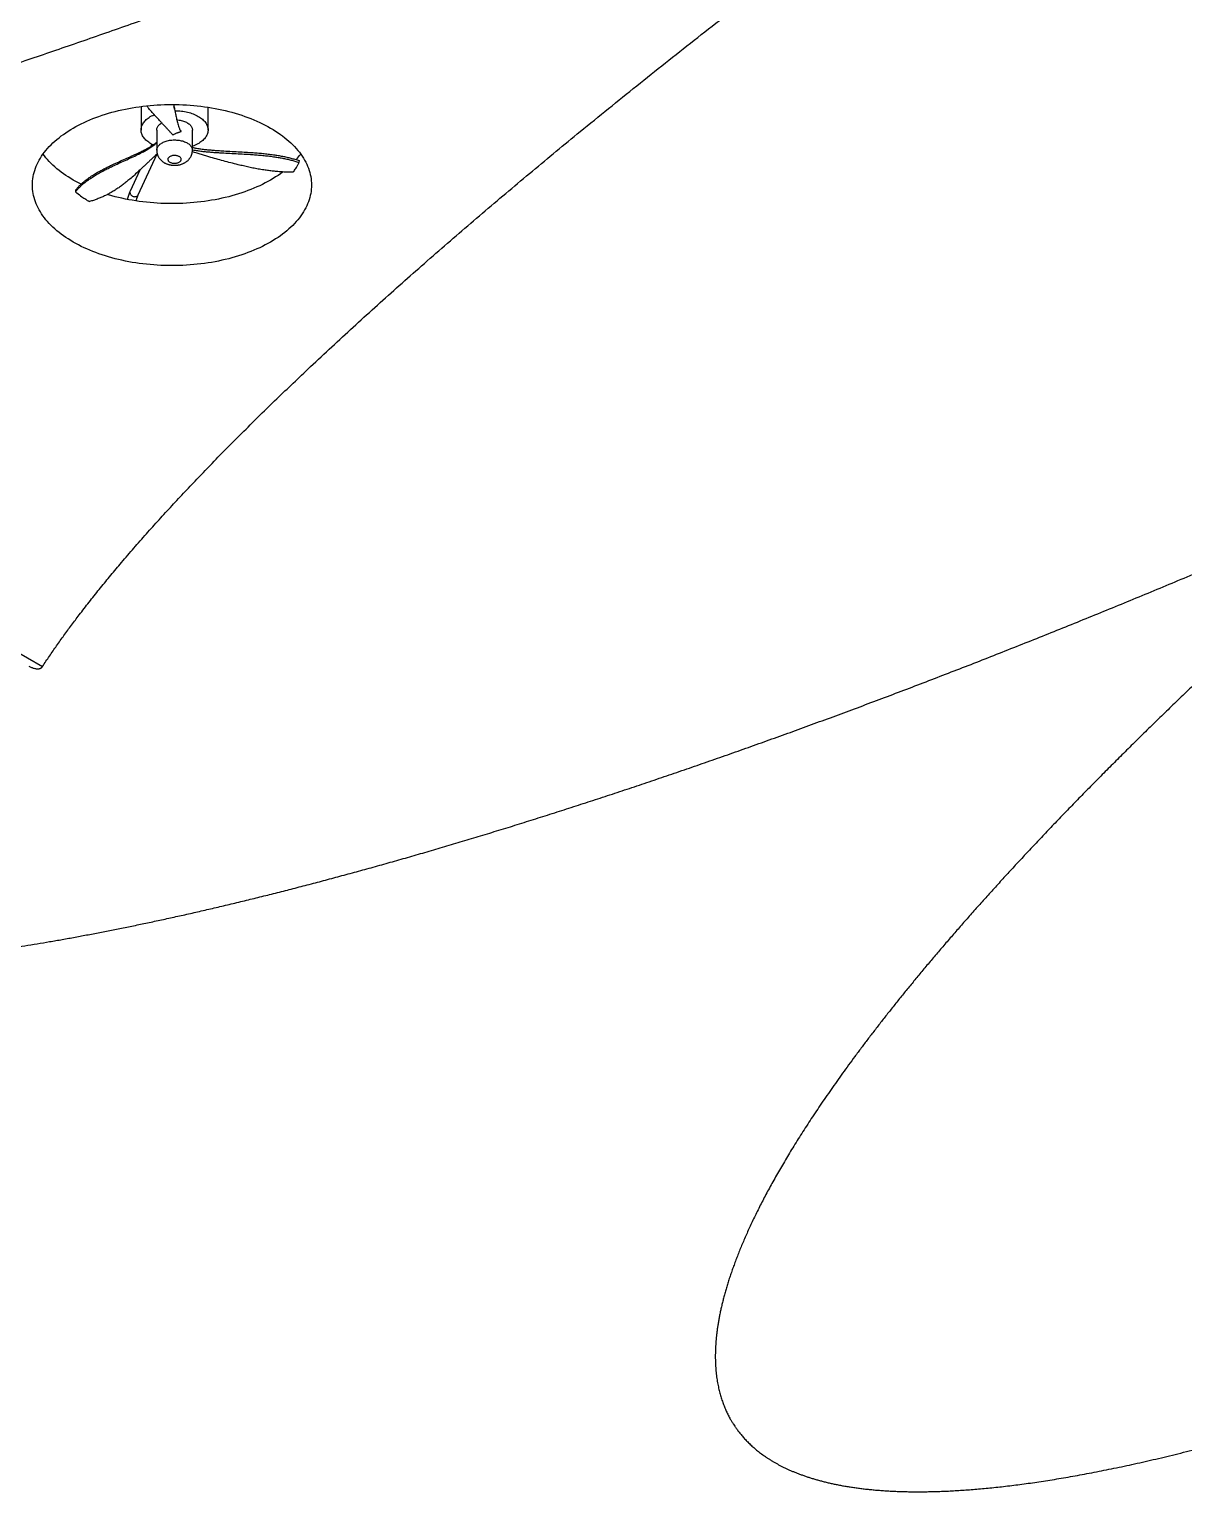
# Model space of a CAD drawing. Header units: millimetres. Extents: x 0 to 594, y 0 to 420.
# Drawn here: x 371.23 to 397.08, y 86.99 to 119.73 of the extents above; entities that cross this region are included whole.
import ezdxf

# ---------------------------------------------------------------- set-up
doc = ezdxf.new("R2010")
doc.units = ezdxf.units.MM

msp = doc.modelspace()

# ---------------------------------------------------------------- linework, layer by layer
at = {"color": 7, "linetype": 'Continuous', "lineweight": 25}
for p, q in [((373.735, 118.002), (373.735, 117.475)), ((375.235, 117.475), (375.235, 117.985)), ((374.085, 117.475), (374.085, 117.022)), ((374.606, 117.482), (374.63, 117.442)), ((374.885, 117.022), (374.885, 117.475)), ((373.671, 116.024), (374.097, 116.941)), ((373.977, 117.157), (373.955, 117.111)), ((373.708, 116.577), (373.49, 116.108)), ((377.272, 116.793), (377.271, 116.75)), ((372.27, 116.131), (372.267, 116.092)), ((355.757, 114.57), (371.528, 105.466))]:
    msp.add_line(p, q, dxfattribs=at)
at = {"color": 7, "linetype": 'Continuous', "lineweight": 25, "flags": 128}
for points in [[(376.636, 117.519), (376.693, 117.485), (376.748, 117.45), (376.802, 117.415), (376.855, 117.378), (376.905, 117.341), (376.954, 117.303), (377.001, 117.265), (377.047, 117.225), (377.09, 117.186), (377.132, 117.145), (377.172, 117.104), (377.21, 117.062), (377.247, 117.02), (377.281, 116.977), (377.313, 116.933), (377.343, 116.889), (377.372, 116.845), (377.398, 116.8), (377.422, 116.755), (377.444, 116.71), (377.465, 116.664), (377.483, 116.618), (377.499, 116.572), (377.512, 116.525), (377.524, 116.478), (377.534, 116.431), (377.541, 116.384), (377.547, 116.337), (377.55, 116.29), (377.551, 116.243), (377.55, 116.196), (377.547, 116.149), (377.541, 116.101), (377.534, 116.054), (377.524, 116.007), (377.512, 115.961), (377.499, 115.914), (377.483, 115.868), (377.465, 115.822), (377.444, 115.776), (377.422, 115.731), (377.398, 115.685), (377.372, 115.641), (377.343, 115.596), (377.313, 115.553), (377.281, 115.509), (377.247, 115.466), (377.21, 115.424), (377.172, 115.382), (377.132, 115.341), (377.09, 115.3), (377.047, 115.26), (377.001, 115.221), (376.954, 115.183), (376.905, 115.145), (376.855, 115.108), (376.802, 115.071), (376.748, 115.036), (376.693, 115.001), (376.636, 114.967), (376.577, 114.934), (376.517, 114.902), (376.455, 114.871), (376.393, 114.841), (376.328, 114.812), (376.263, 114.783), (376.196, 114.756), (376.128, 114.73), (376.059, 114.705), (375.988, 114.681), (375.917, 114.658), (375.845, 114.636), (375.771, 114.615), (375.697, 114.595), (375.622, 114.576), (375.546, 114.559), (375.469, 114.542), (375.392, 114.527), (375.313, 114.513), (375.235, 114.5), (375.155, 114.489), (375.076, 114.478), (374.995, 114.469), (374.915, 114.461), (374.834, 114.454), (374.753, 114.449), (374.671, 114.444), (374.589, 114.441), (374.508, 114.44), (374.426, 114.439), (374.344, 114.44), (374.262, 114.441), (374.181, 114.444), (374.099, 114.449), (374.018, 114.454), (373.937, 114.461), (373.856, 114.469), (373.776, 114.478), (373.696, 114.489), (373.617, 114.5), (373.538, 114.513), (373.46, 114.527), (373.383, 114.542), (373.306, 114.559), (373.23, 114.576), (373.155, 114.595), (373.081, 114.615), (373.007, 114.636), (372.935, 114.658), (372.863, 114.681), (372.793, 114.705), (372.724, 114.73), (372.656, 114.756), (372.589, 114.783), (372.524, 114.812), (372.459, 114.841), (372.396, 114.871), (372.335, 114.902), (372.275, 114.934), (372.216, 114.967), (372.159, 115.001), (372.104, 115.036), (372.05, 115.071), (371.997, 115.108), (371.947, 115.145), (371.898, 115.183), (371.851, 115.221), (371.805, 115.26), (371.761, 115.3), (371.72, 115.341), (371.68, 115.382), (371.642, 115.424), (371.605, 115.466), (371.571, 115.509), (371.539, 115.553), (371.508, 115.596), (371.48, 115.641), (371.454, 115.685), (371.43, 115.731), (371.407, 115.776), (371.387, 115.822), (371.369, 115.868), (371.353, 115.914), (371.339, 115.961), (371.328, 116.007), (371.318, 116.054), (371.311, 116.101), (371.305, 116.149), (371.302, 116.196), (371.301, 116.243), (371.302, 116.29), (371.305, 116.337), (371.311, 116.384), (371.318, 116.431), (371.328, 116.478), (371.339, 116.525), (371.353, 116.572), (371.369, 116.618), (371.387, 116.664), (371.407, 116.71), (371.43, 116.755), (371.454, 116.8), (371.48, 116.845), (371.508, 116.889), (371.539, 116.933), (371.571, 116.977), (371.605, 117.02), (371.642, 117.062), (371.68, 117.104), (371.72, 117.145), (371.761, 117.186), (371.805, 117.225), (371.851, 117.265), (371.898, 117.303), (371.947, 117.341), (371.997, 117.378), (372.05, 117.415), (372.104, 117.45), (372.159, 117.485), (372.216, 117.519), (372.275, 117.552), (372.335, 117.584), (372.396, 117.615), (372.459, 117.645), (372.524, 117.674), (372.589, 117.702), (372.656, 117.73), (372.724, 117.756), (372.793, 117.781), (372.863, 117.805), (372.935, 117.828), (373.007, 117.85), (373.081, 117.871), (373.155, 117.891), (373.23, 117.91), (373.306, 117.927), (373.383, 117.943), (373.46, 117.959), (373.538, 117.973), (373.617, 117.985), (373.696, 117.997), (373.776, 118.008), (373.856, 118.017), (373.937, 118.025), (374.018, 118.032), (374.099, 118.037), (374.181, 118.041), (374.262, 118.044), (374.344, 118.046), (374.426, 118.047), (374.508, 118.046), (374.589, 118.044), (374.671, 118.041), (374.753, 118.037), (374.834, 118.032), (374.915, 118.025), (374.995, 118.017), (375.076, 118.008), (375.155, 117.997), (375.235, 117.985), (375.313, 117.973), (375.392, 117.959), (375.469, 117.943), (375.546, 117.927), (375.622, 117.91), (375.697, 117.891), (375.771, 117.871), (375.845, 117.85), (375.917, 117.828), (375.988, 117.805), (376.059, 117.781), (376.128, 117.756), (376.196, 117.73), (376.263, 117.702), (376.328, 117.674), (376.393, 117.645), (376.455, 117.615), (376.517, 117.584), (376.577, 117.552), (376.636, 117.519)], [(374.492, 117.908), (374.494, 117.908), (374.531, 117.907), (374.567, 117.905), (374.603, 117.903), (374.638, 117.899), (374.674, 117.894), (374.708, 117.888), (374.743, 117.882), (374.777, 117.874), (374.81, 117.865), (374.842, 117.856), (374.873, 117.846), (374.904, 117.834), (374.933, 117.822), (374.962, 117.809), (374.989, 117.796), (375.016, 117.781)], [(374.004, 117.143), (373.981, 117.154), (373.955, 117.169), (373.93, 117.184), (373.906, 117.2), (373.884, 117.216), (373.863, 117.233), (373.843, 117.251), (373.825, 117.269), (373.809, 117.288), (373.794, 117.307), (373.781, 117.326), (373.769, 117.346), (373.759, 117.366), (373.751, 117.387), (373.745, 117.407), (373.74, 117.428), (373.737, 117.449), (373.735, 117.47), (373.736, 117.491), (373.738, 117.512), (373.742, 117.532), (373.748, 117.553), (373.755, 117.574), (373.764, 117.594), (373.775, 117.614), (373.787, 117.633), (373.801, 117.653), (373.817, 117.672), (373.834, 117.69), (373.853, 117.708), (373.873, 117.725), (373.895, 117.742), (373.918, 117.758), (373.942, 117.774), (373.968, 117.789), (373.995, 117.803), (374.023, 117.816), (374.029, 117.819)], [(374.085, 117.475), (374.085, 117.479), (374.087, 117.494), (374.09, 117.51), (374.095, 117.525), (374.101, 117.54), (374.11, 117.554), (374.12, 117.569), (374.131, 117.583), (374.145, 117.596), (374.159, 117.609), (374.176, 117.621), (374.193, 117.633), (374.198, 117.636)], [(374.536, 117.704), (374.558, 117.702), (374.585, 117.699), (374.61, 117.694), (374.635, 117.689), (374.66, 117.683), (374.683, 117.676), (374.706, 117.668), (374.728, 117.659), (374.749, 117.649), (374.768, 117.638)], [(374.768, 117.638), (374.786, 117.627), (374.803, 117.615), (374.819, 117.603), (374.833, 117.589), (374.845, 117.576), (374.856, 117.562), (374.865, 117.547), (374.873, 117.532), (374.879, 117.517), (374.883, 117.502), (374.885, 117.487), (374.885, 117.475)], [(375.016, 117.781), (375.041, 117.766), (375.064, 117.75), (375.087, 117.734), (375.108, 117.717), (375.127, 117.699), (375.145, 117.681), (375.162, 117.662), (375.176, 117.643), (375.19, 117.624), (375.201, 117.604), (375.211, 117.584), (375.22, 117.563), (375.226, 117.543), (375.231, 117.522), (375.234, 117.501), (375.235, 117.48), (375.235, 117.459), (375.233, 117.438), (375.229, 117.418), (375.223, 117.397), (375.216, 117.377), (375.207, 117.356), (375.196, 117.336), (375.183, 117.317), (375.169, 117.297), (375.154, 117.279), (375.136, 117.26), (375.118, 117.242), (375.097, 117.225), (375.076, 117.208), (375.053, 117.192), (375.028, 117.176), (375.003, 117.162), (374.976, 117.148), (374.948, 117.134), (374.919, 117.122), (374.889, 117.11), (374.885, 117.109)], [(374.085, 117.022), (374.085, 117.026), (374.087, 117.041), (374.09, 117.056), (374.095, 117.072), (374.101, 117.087), (374.11, 117.101), (374.12, 117.116), (374.131, 117.129), (374.145, 117.143), (374.159, 117.156), (374.176, 117.168), (374.193, 117.18), (374.212, 117.191), (374.232, 117.201), (374.253, 117.21), (374.276, 117.219), (374.299, 117.226), (374.323, 117.233), (374.348, 117.239), (374.373, 117.244), (374.399, 117.247), (374.425, 117.25), (374.452, 117.252), (374.479, 117.253), (374.505, 117.253), (374.532, 117.251), (374.558, 117.249), (374.585, 117.246), (374.61, 117.241), (374.635, 117.236), (374.66, 117.23), (374.683, 117.223), (374.706, 117.214), (374.728, 117.205), (374.749, 117.196), (374.768, 117.185), (374.786, 117.174), (374.803, 117.162), (374.819, 117.149), (374.833, 117.136), (374.845, 117.123), (374.856, 117.108), (374.865, 117.094), (374.873, 117.079), (374.879, 117.064), (374.883, 117.049), (374.885, 117.033), (374.885, 117.022)], [(372.391, 116.262), (372.335, 116.29), (372.275, 116.322), (372.216, 116.355), (372.159, 116.389), (372.104, 116.424), (372.05, 116.459), (371.997, 116.496), (371.947, 116.533), (371.898, 116.571), (371.851, 116.609), (371.805, 116.649), (371.761, 116.688), (371.72, 116.729), (371.68, 116.77), (371.642, 116.812), (371.605, 116.854), (371.571, 116.897), (371.541, 116.937)], [(374.379, 116.757), (374.391, 116.75), (374.405, 116.745), (374.419, 116.74), (374.434, 116.736), (374.449, 116.734), (374.465, 116.732), (374.481, 116.731), (374.497, 116.731), (374.514, 116.733), (374.529, 116.735), (374.545, 116.738), (374.559, 116.742), (374.573, 116.747), (374.585, 116.753), (374.597, 116.76), (374.607, 116.767), (374.616, 116.775), (374.623, 116.784), (374.629, 116.792), (374.633, 116.801), (374.635, 116.811), (374.635, 116.82), (374.634, 116.829), (374.631, 116.839), (374.626, 116.848), (374.62, 116.856), (374.612, 116.864), (374.602, 116.872), (374.591, 116.879), (374.579, 116.885), (374.566, 116.891), (374.552, 116.895), (374.537, 116.899), (374.522, 116.902), (374.506, 116.904), (374.489, 116.904), (374.473, 116.904), (374.457, 116.903), (374.441, 116.901), (374.426, 116.897), (374.411, 116.893), (374.398, 116.888), (374.385, 116.882), (374.374, 116.876), (374.363, 116.868), (374.355, 116.86), (374.348, 116.852), (374.342, 116.843), (374.338, 116.834), (374.336, 116.825), (374.335, 116.815), (374.337, 116.806), (374.34, 116.797), (374.345, 116.788), (374.351, 116.779), (374.359, 116.771), (374.368, 116.763), (374.379, 116.757)], [(376.909, 116.536), (376.905, 116.533), (376.855, 116.496), (376.802, 116.459), (376.748, 116.424), (376.693, 116.389), (376.636, 116.355), (376.577, 116.322), (376.517, 116.29), (376.455, 116.259), (376.393, 116.229), (376.328, 116.2), (376.263, 116.172), (376.196, 116.144), (376.128, 116.118), (376.059, 116.093), (375.988, 116.069), (375.917, 116.046), (375.845, 116.024), (375.771, 116.003), (375.697, 115.983), (375.622, 115.964), (375.546, 115.947), (375.469, 115.93), (375.392, 115.915), (375.313, 115.901), (375.235, 115.888), (375.155, 115.877), (375.076, 115.866), (374.995, 115.857), (374.915, 115.849), (374.834, 115.842), (374.753, 115.837), (374.671, 115.833), (374.589, 115.829), (374.508, 115.828), (374.426, 115.827), (374.344, 115.828), (374.262, 115.829), (374.181, 115.833), (374.099, 115.837), (374.018, 115.842), (373.937, 115.849), (373.856, 115.857), (373.776, 115.866), (373.696, 115.877), (373.617, 115.888), (373.538, 115.901), (373.46, 115.915), (373.383, 115.93), (373.306, 115.947), (373.23, 115.964), (373.155, 115.983), (373.081, 116.003), (373.007, 116.024), (372.981, 116.031)], [(373.484, 116.081), (373.485, 116.07), (373.488, 116.059), (373.492, 116.048), (373.498, 116.038), (373.505, 116.027), (373.514, 116.018), (373.523, 116.009), (373.534, 116.002), (373.546, 115.995), (373.558, 115.99), (373.571, 115.987), (373.584, 115.984), (373.597, 115.983), (373.609, 115.984), (373.621, 115.986), (373.633, 115.989), (373.643, 115.994), (373.652, 116), (373.66, 116.008), (373.667, 116.016), (373.671, 116.024)]]:
    msp.add_lwpolyline(points, dxfattribs=at)
at = {"color": 7, "linetype": 'Continuous', "lineweight": 25}
for centre, radius, start, end in [((375.984, 117.897), 1.637, 318.5089, 324.1113), ((373.548, 116.082), 0.0641, 155.2488, 180.2912)]:
    msp.add_arc(centre, radius, start, end, dxfattribs=at)
for points, knots in [([(357.108, 114.883), (357.202, 114.906), (357.44, 114.964), (357.822, 115.059), (358.255, 115.168), (358.693, 115.28), (359.137, 115.395), (359.584, 115.512), (360.037, 115.633), (360.494, 115.756), (360.956, 115.883), (361.423, 116.012), (361.895, 116.144), (362.371, 116.279), (362.851, 116.417), (363.336, 116.558), (363.826, 116.702), (364.32, 116.848), (364.819, 116.998), (365.322, 117.151), (365.83, 117.307), (366.342, 117.465), (366.858, 117.627), (367.379, 117.792), (367.904, 117.959), (368.433, 118.13), (368.966, 118.304), (369.503, 118.48), (370.045, 118.66), (370.59, 118.842), (371.139, 119.028), (371.692, 119.216), (372.249, 119.408), (372.81, 119.602), (373.375, 119.8), (373.943, 120), (374.515, 120.203), (375.09, 120.409), (375.669, 120.618), (376.251, 120.83), (376.836, 121.045), (377.425, 121.263), (378.017, 121.484), (378.612, 121.707), (379.21, 121.933), (379.811, 122.162), (380.414, 122.394), (381.021, 122.628), (381.63, 122.866), (382.242, 123.106), (382.856, 123.348), (383.473, 123.594), (384.092, 123.841), (384.714, 124.092), (385.338, 124.345), (385.963, 124.601), (386.591, 124.859), (387.221, 125.12), (387.852, 125.383), (388.485, 125.648), (389.12, 125.916), (389.756, 126.186), (390.394, 126.459), (391.033, 126.734), (391.673, 127.011), (392.315, 127.29), (392.957, 127.572), (393.6, 127.855), (394.245, 128.141), (394.89, 128.429), (395.535, 128.719), (396.111, 128.979), (396.471, 129.142), (396.616, 129.208)], [0, 0, 0, 0, 0.006896, 0.017344, 0.027922, 0.038627, 0.049461, 0.060424, 0.071514, 0.082732, 0.094078, 0.105551, 0.117151, 0.128877, 0.14073, 0.152708, 0.164811, 0.177039, 0.18939, 0.201865, 0.214462, 0.227181, 0.240021, 0.252981, 0.266061, 0.279258, 0.292573, 0.306004, 0.31955, 0.33321, 0.346983, 0.360868, 0.374863, 0.388967, 0.403179, 0.417497, 0.43192, 0.446447, 0.461075, 0.475804, 0.490632, 0.505556, 0.520576, 0.53569, 0.550895, 0.56619, 0.581574, 0.597043, 0.612597, 0.628234, 0.64395, 0.659745, 0.675615, 0.69156, 0.707577, 0.723663, 0.739817, 0.756036, 0.772317, 0.788659, 0.80506, 0.821516, 0.838025, 0.854586, 0.871195, 0.88785, 0.904548, 0.921288, 0.938066, 0.95488, 0.971727, 0.988605, 1, 1, 1, 1]), ([(371.528, 105.466), (371.579, 105.544), (371.683, 105.699), (371.843, 105.931), (372.008, 106.162), (372.177, 106.392), (372.365, 106.641), (372.571, 106.907), (372.798, 107.192), (373.029, 107.475), (373.276, 107.77), (373.539, 108.077), (373.818, 108.395), (374.102, 108.713), (374.391, 109.028), (374.684, 109.343), (374.98, 109.656), (375.297, 109.986), (375.635, 110.331), (375.994, 110.692), (376.358, 111.052), (376.725, 111.41), (377.096, 111.767), (377.503, 112.152), (377.945, 112.566), (378.423, 113.008), (378.907, 113.447), (379.395, 113.885), (379.893, 114.327), (380.402, 114.772), (380.92, 115.221), (381.443, 115.668), (381.969, 116.113), (382.499, 116.558), (383.033, 117), (383.6, 117.466), (384.201, 117.955), (384.836, 118.467), (385.475, 118.976), (386.118, 119.484), (386.765, 119.991), (387.459, 120.529), (388.2, 121.1), (388.991, 121.701), (389.786, 122.301), (390.586, 122.898), (391.392, 123.495), (392.205, 124.092), (393.025, 124.688), (393.635, 125.13), (393.974, 125.372), (394.037, 125.417)], [0, 0, 0, 0, 0.010461, 0.020923, 0.031385, 0.041848, 0.052309, 0.065416, 0.078523, 0.09163, 0.104737, 0.119682, 0.134628, 0.149575, 0.164522, 0.179469, 0.194416, 0.209362, 0.226793, 0.244226, 0.261658, 0.279091, 0.296524, 0.313955, 0.335758, 0.35756, 0.379363, 0.401166, 0.422968, 0.44555, 0.468131, 0.490714, 0.513296, 0.535879, 0.558461, 0.581043, 0.607386, 0.633729, 0.660073, 0.686417, 0.712761, 0.739104, 0.770714, 0.802326, 0.833937, 0.865548, 0.897159, 0.929026, 0.960893, 0.99276, 1, 1, 1, 1]), ([(359.125, 101.13), (359.135, 101.112), (359.15, 101.086), (359.172, 101.048), (359.192, 101.015), (359.216, 100.976), (359.243, 100.935), (359.271, 100.893), (359.301, 100.849), (359.332, 100.805), (359.366, 100.76), (359.4, 100.715), (359.436, 100.67), (359.473, 100.624), (359.512, 100.579), (359.552, 100.534), (359.594, 100.489), (359.637, 100.443), (359.681, 100.399), (359.726, 100.354), (359.773, 100.309), (359.822, 100.265), (359.872, 100.221), (359.923, 100.178), (359.976, 100.135), (360.03, 100.092), (360.086, 100.049), (360.143, 100.007), (360.202, 99.965), (360.262, 99.923), (360.325, 99.882), (360.388, 99.842), (360.454, 99.801), (360.521, 99.761), (360.59, 99.722), (360.661, 99.683), (360.733, 99.645), (360.808, 99.607), (360.884, 99.569), (360.962, 99.532), (361.042, 99.496), (361.125, 99.46), (361.209, 99.425), (361.295, 99.39), (361.383, 99.356), (361.474, 99.323), (361.566, 99.29), (361.661, 99.258), (361.758, 99.227), (361.858, 99.196), (361.959, 99.166), (362.063, 99.137), (362.17, 99.109), (362.279, 99.081), (362.39, 99.054), (362.504, 99.028), (362.62, 99.003), (362.739, 98.979), (362.861, 98.956), (362.985, 98.933), (363.112, 98.912), (363.242, 98.892), (363.375, 98.872), (363.51, 98.854), (363.648, 98.837), (363.789, 98.82), (363.934, 98.805), (364.081, 98.791), (364.231, 98.779), (364.384, 98.767), (364.54, 98.757), (364.7, 98.748), (364.863, 98.74), (365.029, 98.734), (365.198, 98.729), (365.37, 98.725), (365.546, 98.723), (365.725, 98.722), (365.908, 98.722), (366.094, 98.725), (366.284, 98.728), (366.477, 98.734), (366.673, 98.74), (366.874, 98.749), (367.078, 98.759), (367.285, 98.771), (367.496, 98.784), (367.712, 98.799), (367.93, 98.816), (368.153, 98.835), (368.38, 98.856), (368.61, 98.879), (368.844, 98.903), (369.082, 98.929), (369.325, 98.958), (369.571, 98.988), (369.821, 99.021), (370.076, 99.055), (370.334, 99.092), (370.596, 99.13), (370.863, 99.171), (371.134, 99.214), (371.409, 99.259), (371.688, 99.307), (371.972, 99.356), (372.26, 99.408), (372.552, 99.463), (372.848, 99.52), (373.149, 99.579), (373.454, 99.64), (373.763, 99.704), (374.077, 99.771), (374.395, 99.84), (374.718, 99.911), (375.045, 99.985), (375.376, 100.062), (375.712, 100.141), (376.053, 100.223), (376.398, 100.308), (376.747, 100.395), (377.101, 100.485), (377.459, 100.578), (377.822, 100.673), (378.189, 100.772), (378.561, 100.873), (378.937, 100.976), (379.318, 101.083), (379.703, 101.193), (380.093, 101.305), (380.487, 101.421), (380.886, 101.539), (381.289, 101.661), (381.697, 101.785), (382.109, 101.912), (382.525, 102.042), (382.946, 102.176), (383.371, 102.312), (383.801, 102.451), (384.235, 102.594), (384.674, 102.739), (385.117, 102.888), (385.564, 103.039), (386.015, 103.194), (386.471, 103.352), (386.93, 103.513), (387.394, 103.677), (387.863, 103.844), (388.335, 104.014), (388.811, 104.188), (389.292, 104.364), (389.776, 104.544), (390.265, 104.727), (390.757, 104.913), (391.253, 105.102), (391.754, 105.295), (392.258, 105.49), (392.765, 105.689), (393.277, 105.891), (393.792, 106.096), (394.311, 106.304), (394.833, 106.515), (395.359, 106.729), (395.888, 106.946), (396.421, 107.167), (396.956, 107.39), (397.496, 107.617), (398.038, 107.846), (398.584, 108.079), (399.132, 108.315), (399.684, 108.553), (400.238, 108.795), (400.796, 109.04), (401.356, 109.287), (401.919, 109.538), (402.485, 109.791), (403.053, 110.047), (403.623, 110.306), (404.197, 110.568), (404.772, 110.833), (405.35, 111.1), (405.93, 111.371), (406.511, 111.643), (407.095, 111.919), (407.681, 112.197), (408.269, 112.478), (408.859, 112.762), (409.45, 113.048), (410.042, 113.336), (410.637, 113.627), (411.232, 113.921), (411.829, 114.217), (412.427, 114.515), (413.027, 114.815), (413.627, 115.118), (414.228, 115.423), (414.83, 115.731), (415.433, 116.04), (416.037, 116.351), (416.641, 116.665), (417.245, 116.981), (417.85, 117.298), (418.455, 117.618), (419.06, 117.939), (419.666, 118.262), (420.271, 118.587), (420.876, 118.914), (421.481, 119.242), (421.905, 119.473), (422.127, 119.595), (422.147, 119.606)], [0, 0, 0, 0, 0.000755, 0.001067, 0.001585, 0.002124, 0.002705, 0.003314, 0.003946, 0.004596, 0.005263, 0.005943, 0.006637, 0.007344, 0.008062, 0.008792, 0.009534, 0.010287, 0.011052, 0.011829, 0.012619, 0.013421, 0.014237, 0.015067, 0.01591, 0.016768, 0.017642, 0.018531, 0.019436, 0.020359, 0.021299, 0.022257, 0.023234, 0.02423, 0.025247, 0.026284, 0.027342, 0.028423, 0.029526, 0.030653, 0.031804, 0.03298, 0.034181, 0.035408, 0.036663, 0.037945, 0.039255, 0.040595, 0.041964, 0.043364, 0.044796, 0.046259, 0.047755, 0.049285, 0.050849, 0.052448, 0.054083, 0.055755, 0.057464, 0.059211, 0.060997, 0.062822, 0.064688, 0.066595, 0.068544, 0.070536, 0.072571, 0.07465, 0.076775, 0.078945, 0.081161, 0.083425, 0.085737, 0.088098, 0.090509, 0.092969, 0.095481, 0.098045, 0.100661, 0.103331, 0.106055, 0.108833, 0.111667, 0.114557, 0.117505, 0.12051, 0.123573, 0.126696, 0.129878, 0.133121, 0.136425, 0.139791, 0.143219, 0.146711, 0.150266, 0.153886, 0.157571, 0.161322, 0.165139, 0.169024, 0.172975, 0.176995, 0.181083, 0.185241, 0.189469, 0.193766, 0.198135, 0.202575, 0.207086, 0.21167, 0.216327, 0.221056, 0.22586, 0.230737, 0.235689, 0.240715, 0.245817, 0.250994, 0.256246, 0.261575, 0.26698, 0.272462, 0.27802, 0.283655, 0.289368, 0.295158, 0.301026, 0.306971, 0.312994, 0.319095, 0.325274, 0.33153, 0.337865, 0.344278, 0.350769, 0.357337, 0.363984, 0.370708, 0.377509, 0.384388, 0.391345, 0.398378, 0.405488, 0.412674, 0.419937, 0.427275, 0.43469, 0.442179, 0.449743, 0.457381, 0.465093, 0.472879, 0.480738, 0.488668, 0.496671, 0.504745, 0.512889, 0.521103, 0.529387, 0.537739, 0.546159, 0.554645, 0.563198, 0.571817, 0.5805, 0.589246, 0.598056, 0.606927, 0.615859, 0.624851, 0.633902, 0.643011, 0.652177, 0.661398, 0.670675, 0.680004, 0.689386, 0.69882, 0.708303, 0.717835, 0.727414, 0.73704, 0.746711, 0.756425, 0.766182, 0.775979, 0.785817, 0.795692, 0.805604, 0.815552, 0.825534, 0.835548, 0.845593, 0.855667, 0.86577, 0.875899, 0.886053, 0.89623, 0.906429, 0.916649, 0.926887, 0.937142, 0.947413, 0.957698, 0.967995, 0.978303, 0.98862, 0.998944, 1, 1, 1, 1]), ([(374.447, 117.366), (374.434, 117.379), (374.409, 117.406), (374.369, 117.451), (374.328, 117.496), (374.285, 117.543), (374.241, 117.59), (374.196, 117.638), (374.138, 117.699), (374.067, 117.775), (373.985, 117.866), (373.916, 117.947), (373.876, 117.998), (373.861, 118.017)], [0, 0, 0, 0, 0.073772, 0.147319, 0.220789, 0.29424, 0.367699, 0.441176, 0.514674, 0.649457, 0.784225, 0.918895, 1, 1, 1, 1]), ([(374.461, 118.046), (374.466, 118.027), (374.478, 117.975), (374.496, 117.89), (374.516, 117.791), (374.534, 117.708), (374.551, 117.64), (374.566, 117.587), (374.58, 117.543), (374.593, 117.509), (374.605, 117.484), (374.617, 117.46), (374.626, 117.448), (374.63, 117.442)], [0, 0, 0, 0, 0.086149, 0.234992, 0.383844, 0.532649, 0.619826, 0.706879, 0.793838, 0.845089, 0.89642, 0.947971, 1, 1, 1, 1]), ([(374.462, 118.046), (374.464, 118.041), (374.467, 118.028), (374.469, 118.014), (374.471, 118.007)], [0, 0, 0, 0, 0.437441, 1, 1, 1, 1]), ([(374.484, 117.944), (374.482, 117.955), (374.478, 117.976), (374.473, 117.997), (374.471, 118.007)], [0, 0, 0, 0, 0.500068, 1, 1, 1, 1]), ([(372.27, 116.131), (372.286, 116.15), (372.317, 116.189), (372.371, 116.244), (372.429, 116.297), (372.491, 116.349), (372.558, 116.398), (372.633, 116.45), (372.716, 116.502), (372.808, 116.554), (372.903, 116.605), (373, 116.654), (373.113, 116.708), (373.241, 116.766), (373.384, 116.83), (373.527, 116.894), (373.651, 116.95), (373.753, 117), (373.835, 117.042), (373.904, 117.08), (373.962, 117.114), (374.007, 117.144), (374.049, 117.174), (374.074, 117.195), (374.085, 117.205)], [0, 0, 0, 0, 0.042135, 0.08404, 0.125847, 0.167669, 0.209603, 0.25171, 0.302245, 0.352689, 0.403124, 0.453599, 0.50412, 0.574857, 0.645567, 0.716235, 0.786775, 0.828008, 0.869059, 0.909858, 0.93375, 0.957516, 0.981163, 1, 1, 1, 1]), ([(374.447, 117.366), (374.453, 117.369), (374.466, 117.376), (374.482, 117.384), (374.498, 117.392), (374.514, 117.399), (374.534, 117.408), (374.55, 117.414), (374.565, 117.42), (374.583, 117.427), (374.6, 117.432), (374.615, 117.437), (374.623, 117.44), (374.63, 117.442), (374.63, 117.442)], [0.3317162, 0.3317162, 0.3317162, 0.3317162, 0.3493305, 0.37314, 0.3787422, 0.3969495, 0.420759, 0.4375658, 0.4445686, 0.4683781, 0.4921876, 0.4963893, 0.5159971, 0.5176143, 0.5176143, 0.5176143, 0.5176143]), ([(372.267, 116.092), (372.283, 116.112), (372.315, 116.15), (372.368, 116.205), (372.426, 116.259), (372.488, 116.31), (372.555, 116.36), (372.63, 116.411), (372.713, 116.464), (372.805, 116.517), (372.899, 116.568), (372.996, 116.617), (373.109, 116.671), (373.237, 116.73), (373.379, 116.794), (373.522, 116.859), (373.645, 116.917), (373.747, 116.968), (373.829, 117.011), (373.898, 117.051), (373.956, 117.088), (374.001, 117.119), (374.045, 117.152), (374.072, 117.176), (374.085, 117.188)], [0, 0, 0, 0, 0.041863, 0.083498, 0.125035, 0.166586, 0.208247, 0.250079, 0.300282, 0.350395, 0.400497, 0.45064, 0.50083, 0.571114, 0.641393, 0.711678, 0.78194, 0.823102, 0.864207, 0.905267, 0.929466, 0.953703, 0.978044, 1, 1, 1, 1]), ([(374.096, 116.942), (374.078, 116.925), (374.039, 116.889), (373.983, 116.837), (373.927, 116.784), (373.872, 116.732), (373.817, 116.681), (373.748, 116.615), (373.664, 116.536), (373.564, 116.445), (373.472, 116.365), (373.388, 116.297), (373.313, 116.239), (373.235, 116.183), (373.153, 116.129), (373.073, 116.081), (372.994, 116.037), (372.917, 115.999), (372.837, 115.963), (372.754, 115.93), (372.667, 115.899), (372.607, 115.882), (372.577, 115.872)], [0, 0, 0, 0, 0.03962, 0.081446, 0.123262, 0.165082, 0.206913, 0.248756, 0.325488, 0.402212, 0.47888, 0.531131, 0.583392, 0.635711, 0.688089, 0.740205, 0.783446, 0.82658, 0.86969, 0.912881, 0.956271, 1, 1, 1, 1]), ([(374.085, 117.022), (374.085, 117.021), (374.085, 117.013), (374.086, 116.998), (374.088, 116.976), (374.093, 116.955), (374.098, 116.934), (374.105, 116.914), (374.113, 116.894), (374.123, 116.875), (374.134, 116.857), (374.146, 116.839), (374.16, 116.822), (374.174, 116.806), (374.19, 116.79), (374.207, 116.776), (374.226, 116.762), (374.241, 116.752), (374.251, 116.746), (374.254, 116.744)], [0, 0, 0, 0, 0.006345, 0.069931, 0.133201, 0.196221, 0.259071, 0.321831, 0.384589, 0.447443, 0.510495, 0.573861, 0.637664, 0.702038, 0.767121, 0.833049, 0.899946, 0.967902, 1, 1, 1, 1]), ([(374.254, 116.744), (374.26, 116.741), (374.272, 116.734), (374.292, 116.725), (374.314, 116.715), (374.338, 116.707), (374.362, 116.7), (374.387, 116.695), (374.412, 116.69), (374.437, 116.687), (374.462, 116.686), (374.488, 116.685), (374.513, 116.686), (374.539, 116.688), (374.564, 116.691), (374.59, 116.696), (374.615, 116.702), (374.64, 116.71), (374.664, 116.719), (374.688, 116.729), (374.711, 116.741), (374.733, 116.754), (374.752, 116.767), (374.77, 116.781), (374.786, 116.796), (374.802, 116.812), (374.816, 116.828), (374.83, 116.847), (374.843, 116.867), (374.854, 116.887), (374.863, 116.908), (374.871, 116.929), (374.877, 116.951), (374.882, 116.973), (374.884, 116.995), (374.885, 117.011), (374.885, 117.02), (374.885, 117.022)], [0, 0, 0, 0, 0.022162, 0.051754, 0.081559, 0.111659, 0.141948, 0.172306, 0.202671, 0.233017, 0.263352, 0.293707, 0.324132, 0.354674, 0.385384, 0.416316, 0.447509, 0.478974, 0.510682, 0.542541, 0.574395, 0.606092, 0.634191, 0.661884, 0.689179, 0.716103, 0.742695, 0.771937, 0.800821, 0.829305, 0.857425, 0.885217, 0.912716, 0.939956, 0.966968, 0.993783, 1, 1, 1, 1]), ([(377.143, 116.532), (377.107, 116.531), (377.037, 116.531), (376.931, 116.534), (376.826, 116.541), (376.721, 116.55), (376.617, 116.562), (376.506, 116.577), (376.39, 116.596), (376.268, 116.618), (376.147, 116.643), (376.028, 116.67), (375.893, 116.702), (375.744, 116.74), (375.581, 116.784), (375.417, 116.829), (375.276, 116.868), (375.158, 116.902), (375.061, 116.931), (374.977, 116.956), (374.918, 116.976), (374.891, 116.985), (374.883, 116.988)], [0, 0, 0, 0, 0.044557, 0.088871, 0.13308, 0.177304, 0.221646, 0.266169, 0.319603, 0.37294, 0.426266, 0.479635, 0.533055, 0.60786, 0.682662, 0.757468, 0.832251, 0.876062, 0.919812, 0.963513, 0.989269, 1, 1, 1, 1]), ([(374.885, 117.084), (374.909, 117.079), (374.964, 117.067), (375.052, 117.054), (375.15, 117.042), (375.248, 117.032), (375.347, 117.024), (375.445, 117.016), (375.572, 117.008), (375.726, 117), (375.908, 116.99), (376.071, 116.981), (376.214, 116.971), (376.338, 116.962), (376.461, 116.951), (376.583, 116.937), (376.697, 116.922), (376.803, 116.906), (376.9, 116.889), (376.996, 116.869), (377.09, 116.846), (377.183, 116.821), (377.242, 116.802), (377.272, 116.793)], [0, 0, 0, 0, 0.029195, 0.069178, 0.109329, 0.149599, 0.189957, 0.230383, 0.270863, 0.345174, 0.419545, 0.49391, 0.544613, 0.595338, 0.64613, 0.69699, 0.747604, 0.789604, 0.831505, 0.873387, 0.915349, 0.957509, 1, 1, 1, 1]), ([(374.885, 117.033), (374.906, 117.029), (374.959, 117.018), (375.046, 117.006), (375.145, 116.994), (375.244, 116.985), (375.343, 116.977), (375.443, 116.97), (375.57, 116.962), (375.725, 116.954), (375.907, 116.945), (376.07, 116.936), (376.213, 116.927), (376.337, 116.918), (376.46, 116.907), (376.582, 116.894), (376.696, 116.879), (376.802, 116.863), (376.9, 116.845), (376.996, 116.825), (377.09, 116.803), (377.182, 116.778), (377.242, 116.759), (377.271, 116.75)], [0, 0, 0, 0, 0.025893, 0.066588, 0.10724, 0.147882, 0.188528, 0.229184, 0.269851, 0.344429, 0.418998, 0.493513, 0.544298, 0.595091, 0.645941, 0.696848, 0.747501, 0.789527, 0.831449, 0.87335, 0.915327, 0.957499, 1, 1, 1, 1]), ([(377.143, 116.532), (377.149, 116.539), (377.174, 116.574), (377.21, 116.628), (377.241, 116.684), (377.259, 116.722), (377.267, 116.74), (377.271, 116.75)], [0.54077607, 0.54077607, 0.54077607, 0.54077607, 0.54761905, 0.57142857, 0.58823529, 0.5952381, 0.60374723, 0.60374723, 0.60374723, 0.60374723]), ([(372.267, 116.092), (372.278, 116.084), (372.324, 116.046), (372.399, 115.989), (372.479, 115.935), (372.534, 115.899), (372.562, 115.882), (372.577, 115.872)], [0.54077607, 0.54077607, 0.54077607, 0.54077607, 0.54761905, 0.57142857, 0.58823529, 0.5952381, 0.60374723, 0.60374723, 0.60374723, 0.60374723]), ([(373.49, 116.108), (373.489, 116.105), (373.484, 116.096), (373.477, 116.08), (373.469, 116.059), (373.462, 116.038), (373.455, 116.016), (373.448, 115.993), (373.441, 115.97), (373.435, 115.947), (373.431, 115.93), (373.429, 115.922), (373.429, 115.922)], [0, 0, 0, 0, 0.060247, 0.185544, 0.307396, 0.426312, 0.543092, 0.658287, 0.772284, 0.885365, 0.997737, 1, 1, 1, 1]), ([(373.626, 115.887), (373.627, 115.892), (373.63, 115.904), (373.635, 115.922), (373.641, 115.941), (373.646, 115.958), (373.652, 115.975), (373.657, 115.99), (373.662, 116.003), (373.667, 116.015), (373.67, 116.021), (373.671, 116.024)], [0, 0, 0, 0, 0.087063, 0.207417, 0.327, 0.445635, 0.563108, 0.679163, 0.793491, 0.905726, 1, 1, 1, 1]), ([(398.113, 105.812), (398.084, 105.784), (397.949, 105.659), (397.713, 105.436), (397.405, 105.145), (397.103, 104.857), (396.806, 104.571), (396.513, 104.288), (396.226, 104.008), (395.944, 103.73), (395.667, 103.455), (395.395, 103.183), (395.128, 102.914), (394.866, 102.648), (394.609, 102.385), (394.357, 102.124), (394.11, 101.866), (393.868, 101.611), (393.631, 101.359), (393.398, 101.11), (393.171, 100.864), (392.948, 100.621), (392.73, 100.38), (392.517, 100.143), (392.309, 99.908), (392.105, 99.677), (391.906, 99.448), (391.711, 99.222), (391.521, 98.999), (391.335, 98.779), (391.154, 98.562), (390.978, 98.348), (390.806, 98.137), (390.638, 97.928), (390.474, 97.723), (390.315, 97.52), (390.16, 97.32), (390.009, 97.123), (389.862, 96.929), (389.719, 96.737), (389.58, 96.549), (389.446, 96.363), (389.315, 96.18), (389.188, 96), (389.064, 95.822), (388.945, 95.647), (388.829, 95.475), (388.717, 95.306), (388.609, 95.139), (388.504, 94.975), (388.402, 94.813), (388.304, 94.655), (388.21, 94.498), (388.118, 94.345), (388.03, 94.193), (387.945, 94.045), (387.864, 93.898), (387.785, 93.755), (387.71, 93.613), (387.637, 93.474), (387.568, 93.338), (387.501, 93.204), (387.437, 93.072), (387.376, 92.942), (387.318, 92.815), (387.263, 92.69), (387.21, 92.567), (387.159, 92.447), (387.111, 92.328), (387.066, 92.212), (387.023, 92.098), (386.983, 91.986), (386.944, 91.876), (386.908, 91.768), (386.875, 91.662), (386.843, 91.558), (386.813, 91.456), (386.786, 91.355), (386.761, 91.257), (386.737, 91.161), (386.716, 91.066), (386.696, 90.973), (386.678, 90.882), (386.663, 90.792), (386.648, 90.704), (386.636, 90.618), (386.625, 90.534), (386.616, 90.451), (386.609, 90.369), (386.603, 90.289), (386.598, 90.211), (386.596, 90.134), (386.594, 90.058), (386.594, 89.984), (386.596, 89.911), (386.599, 89.839), (386.603, 89.768), (386.609, 89.699), (386.615, 89.631), (386.624, 89.564), (386.633, 89.498), (386.644, 89.433), (386.656, 89.371), (386.668, 89.313), (386.681, 89.257), (386.695, 89.203), (386.71, 89.149), (386.726, 89.096), (386.743, 89.044), (386.761, 88.993), (386.779, 88.943), (386.799, 88.894), (386.819, 88.845), (386.84, 88.798), (386.862, 88.751), (386.885, 88.706), (386.907, 88.663), (386.929, 88.623), (386.949, 88.589), (386.967, 88.558), (386.984, 88.531), (386.995, 88.512), (387.001, 88.504)], [0, 0, 0, 0, 0.00585, 0.026486, 0.046849, 0.066942, 0.086762, 0.10631, 0.125585, 0.144588, 0.163319, 0.181778, 0.199966, 0.217881, 0.235527, 0.252901, 0.270007, 0.286844, 0.303413, 0.319715, 0.335752, 0.351524, 0.367033, 0.382279, 0.397266, 0.411993, 0.426463, 0.440677, 0.454638, 0.468345, 0.481803, 0.495012, 0.507975, 0.520693, 0.533169, 0.545405, 0.557403, 0.569165, 0.580694, 0.591992, 0.603062, 0.613907, 0.624527, 0.634927, 0.645109, 0.655075, 0.664829, 0.674372, 0.683708, 0.692839, 0.701769, 0.7105, 0.719035, 0.727377, 0.735529, 0.743493, 0.751273, 0.758872, 0.766293, 0.773539, 0.780612, 0.787516, 0.794254, 0.800829, 0.807244, 0.813502, 0.819606, 0.825559, 0.831365, 0.837026, 0.842546, 0.847927, 0.853173, 0.858287, 0.863272, 0.86813, 0.872866, 0.877482, 0.881982, 0.886367, 0.890643, 0.89481, 0.898874, 0.902836, 0.9067, 0.910468, 0.914145, 0.917732, 0.921234, 0.924653, 0.927992, 0.931254, 0.934443, 0.937561, 0.940612, 0.943599, 0.946525, 0.949394, 0.952208, 0.954971, 0.957687, 0.960359, 0.962992, 0.96532, 0.967612, 0.969869, 0.972094, 0.974289, 0.976455, 0.978595, 0.98071, 0.9828, 0.984867, 0.986911, 0.988929, 0.990914, 0.992849, 0.994681, 0.996242, 0.997453, 0.998851, 1, 1, 1, 1]), ([(371.528, 105.466), (371.525, 105.462), (371.519, 105.453), (371.508, 105.442), (371.496, 105.432), (371.483, 105.423), (371.468, 105.417), (371.452, 105.412), (371.434, 105.408), (371.416, 105.407), (371.399, 105.408), (371.375, 105.411), (371.347, 105.417), (371.315, 105.427), (371.286, 105.439), (371.258, 105.453), (371.24, 105.463), (371.231, 105.468)], [0, 0, 0, 0, 0.05738, 0.1147523, 0.1736058, 0.2324516, 0.289932, 0.3474096, 0.4069176, 0.4664293, 0.5189993, 0.5715743, 0.6790486, 0.7599298, 0.8408352, 0.9239349, 1, 1, 1, 1]), ([(387.001, 88.504), (387.011, 88.489), (387.025, 88.467), (387.046, 88.435), (387.065, 88.408), (387.089, 88.376), (387.114, 88.342), (387.141, 88.307), (387.17, 88.272), (387.201, 88.235), (387.233, 88.199), (387.267, 88.162), (387.302, 88.125), (387.338, 88.089), (387.376, 88.052), (387.415, 88.016), (387.455, 87.98), (387.497, 87.944), (387.541, 87.909), (387.585, 87.873), (387.632, 87.839), (387.679, 87.804), (387.729, 87.77), (387.779, 87.737), (387.832, 87.704), (387.885, 87.671), (387.941, 87.639), (387.998, 87.607), (388.057, 87.576), (388.117, 87.546), (388.179, 87.515), (388.243, 87.486), (388.309, 87.457), (388.377, 87.429), (388.447, 87.401), (388.518, 87.375), (388.592, 87.348), (388.667, 87.323), (388.745, 87.298), (388.824, 87.274), (388.906, 87.251), (388.99, 87.228), (389.076, 87.207), (389.165, 87.186), (389.255, 87.166), (389.349, 87.147), (389.444, 87.129), (389.542, 87.112), (389.643, 87.096), (389.746, 87.081), (389.851, 87.067), (389.959, 87.054), (390.07, 87.043), (390.184, 87.032), (390.3, 87.023), (390.419, 87.015), (390.541, 87.008), (390.666, 87.002), (390.794, 86.998), (390.925, 86.995), (391.059, 86.993), (391.196, 86.993), (391.336, 86.995), (391.479, 86.998), (391.626, 87.002), (391.775, 87.008), (391.929, 87.016), (392.085, 87.025), (392.245, 87.036), (392.408, 87.049), (392.575, 87.063), (392.745, 87.079), (392.919, 87.097), (393.096, 87.117), (393.278, 87.139), (393.462, 87.163), (393.651, 87.189), (393.843, 87.217), (394.04, 87.247), (394.24, 87.279), (394.444, 87.313), (394.652, 87.35), (394.863, 87.389), (395.079, 87.43), (395.299, 87.473), (395.523, 87.519), (395.752, 87.567), (395.984, 87.617), (396.22, 87.67), (396.461, 87.726), (396.706, 87.784), (396.956, 87.845), (397.209, 87.908), (397.467, 87.974), (397.729, 88.042), (397.996, 88.114), (398.267, 88.188), (398.543, 88.265), (398.823, 88.345), (399.107, 88.427), (399.396, 88.513), (399.69, 88.601), (399.988, 88.693), (400.291, 88.787), (400.598, 88.885), (400.909, 88.986), (401.226, 89.089), (401.547, 89.196), (401.872, 89.306), (402.203, 89.42), (402.537, 89.536), (402.877, 89.656), (403.221, 89.779), (403.522, 89.888), (403.708, 89.956), (403.778, 89.982)], [0, 0, 0, 0, 0.00263, 0.00372, 0.005529, 0.007416, 0.00945, 0.011584, 0.013801, 0.016087, 0.018433, 0.020835, 0.023289, 0.025792, 0.028344, 0.030944, 0.033594, 0.036293, 0.039045, 0.041849, 0.044708, 0.047625, 0.0506, 0.053638, 0.056739, 0.059907, 0.063145, 0.066455, 0.069839, 0.073302, 0.076846, 0.080474, 0.084188, 0.087993, 0.091891, 0.095886, 0.09998, 0.104177, 0.10848, 0.112893, 0.117419, 0.122061, 0.126822, 0.131707, 0.136718, 0.141859, 0.147134, 0.152545, 0.158097, 0.163794, 0.169637, 0.175632, 0.181782, 0.18809, 0.19456, 0.201195, 0.208, 0.214977, 0.222131, 0.229465, 0.236982, 0.244687, 0.252583, 0.260674, 0.268962, 0.277453, 0.286148, 0.295053, 0.304171, 0.313505, 0.323058, 0.332835, 0.342839, 0.353073, 0.363541, 0.374246, 0.385192, 0.396382, 0.40782, 0.419508, 0.431451, 0.443651, 0.456112, 0.468837, 0.481829, 0.495091, 0.508626, 0.522437, 0.536528, 0.550901, 0.565558, 0.580504, 0.59574, 0.611268, 0.627093, 0.643216, 0.659639, 0.676365, 0.693397, 0.710736, 0.728385, 0.746345, 0.764619, 0.783208, 0.802115, 0.821341, 0.840887, 0.860755, 0.880947, 0.901463, 0.922305, 0.943474, 0.964971, 0.986796, 1, 1, 1, 1])]:
    msp.add_open_spline(points, degree=3, knots=knots, dxfattribs=at)

doc.saveas('drawing.dxf')
